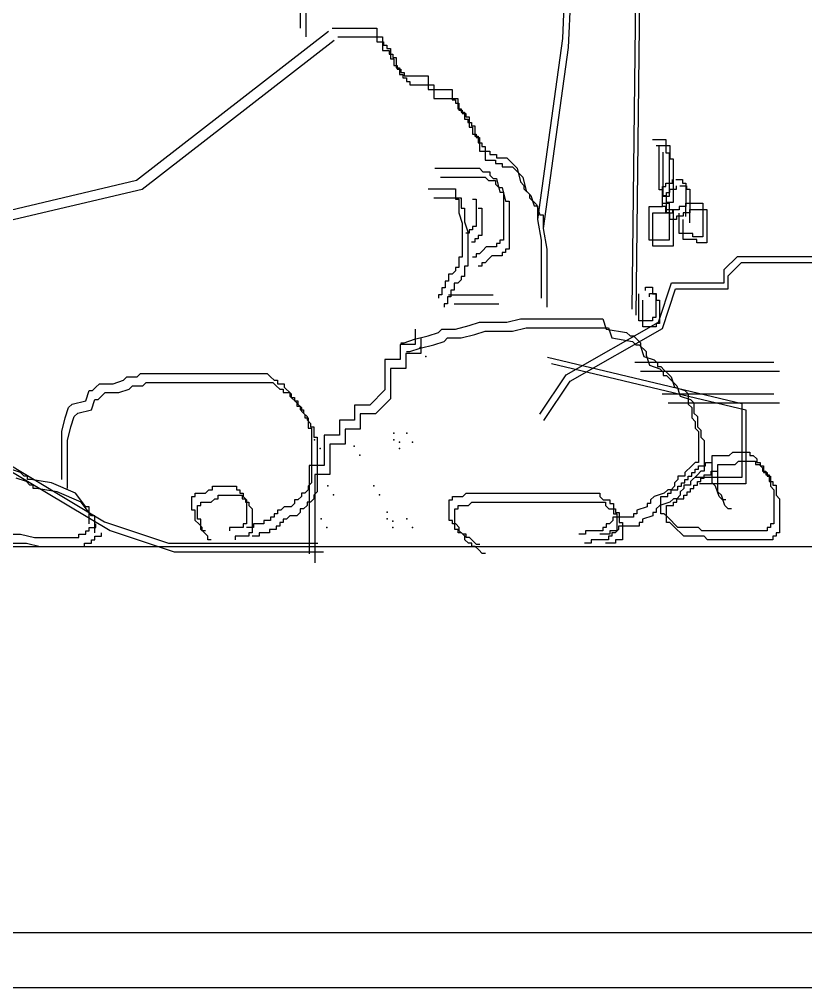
# Model space of a CAD drawing. Extents: x -74236 to 286982, y -14633 to 132816.
# Drawn here: x 107339.2 to 107481.7, y 123615.9 to 123791.5 of the extents above; entities that cross this region are included whole.
import ezdxf

# ---------------------------------------------------------------- set-up
doc = ezdxf.new("R2010")
doc.units = 0
doc.header["$LTSCALE"] = 10
doc.header["$MEASUREMENT"] = 0
doc.header["$PDSIZE"] = 5
for name, color, linetype in [('1活动家具', 4, 'Continuous'), ('4', 4, 'Continuous'), ('LAYER3', 4, 'Continuous')]:
    doc.layers.add(name, color=color, linetype=linetype)

# ---------------------------------------------------------------- blocks, each defined once
blk = doc.blocks.new('A$C55EB76FB')
at = {"layer": 'LAYER3', "color": 8}
for p, q in [((43.39, 39.65), (44.56, 137.68)), ((44.11, 38.52), (45.28, 136.55)), ((47.06, 70.42), (49.5, 70.42)), ((49.5, 70.42), (49.5, 67.99)), ((47.77, 69.3), (50.21, 69.3)), ((48.28, 61.28), (48.28, 69.2)), ((50.21, 69.3), (50.21, 66.86)), ((48.99, 60.16), (48.99, 68.08)), ((49.5, 67.99), (50.11, 67.99)), ((50.11, 67.99), (50.11, 60.07)), ((50.21, 66.86), (50.82, 66.86)), ((50.82, 66.86), (50.82, 58.94)), ((48.89, 58.24), (48.89, 61.89)), ((48.89, 61.89), (49.5, 61.89)), ((49.5, 61.89), (49.5, 62.5)), ((49.5, 62.5), (50.71, 62.5)), ((50.71, 62.5), (50.71, 63.11)), ((51.32, 63.11), (52.54, 63.11)), ((51.43, 61.38), (51.43, 61.99)), ((52.04, 61.99), (53.26, 61.99)), ((52.54, 63.11), (52.54, 62.5)), ((52.54, 62.5), (53.15, 62.5)), ((53.15, 62.5), (53.15, 58.24)), ((53.26, 61.99), (53.26, 61.38)), ((48.89, 61.28), (48.28, 61.28)), ((48.89, 60.07), (48.89, 61.28)), ((50.11, 60.07), (48.89, 60.07)), ((49.6, 60.16), (48.99, 60.16)), ((49.6, 57.11), (49.6, 60.77)), ((49.6, 60.77), (50.21, 60.77)), ((49.6, 58.94), (49.6, 60.16)), ((50.21, 60.77), (50.21, 61.38)), ((50.21, 61.38), (51.43, 61.38)), ((53.26, 61.38), (53.87, 61.38)), ((53.87, 61.38), (53.87, 57.11)), ((46.45, 57.02), (46.45, 58.24)), ((46.45, 58.24), (48.89, 58.24)), ((48.89, 58.24), (48.89, 58.85)), ((48.89, 58.85), (50.11, 58.85)), ((49.5, 58.24), (48.89, 58.24)), ((49.5, 57.02), (49.5, 58.24)), ((50.82, 58.94), (49.6, 58.94)), ((50.11, 58.85), (50.11, 52.15)), ((53.15, 58.24), (51.93, 58.24)), ((51.93, 58.24), (51.93, 57.63)), ((53.15, 56.41), (53.15, 58.85)), ((53.15, 58.85), (56.2, 58.85)), ((56.2, 58.85), (56.2, 52.76)), ((46.45, 52.15), (46.45, 57.63)), ((47.16, 55.9), (47.16, 57.11)), ((47.16, 57.11), (49.6, 57.11)), ((47.16, 51.02), (47.16, 56.5)), ((50.71, 57.02), (49.5, 57.02)), ((49.6, 57.11), (49.6, 57.72)), ((49.6, 57.72), (50.82, 57.72)), ((50.21, 57.11), (49.6, 57.11)), ((50.21, 55.9), (50.21, 57.11)), ((51.93, 57.63), (50.71, 57.63)), ((50.71, 57.63), (50.71, 57.02)), ((50.82, 57.72), (50.82, 51.02)), ((52.65, 56.5), (51.43, 56.5)), ((51.43, 56.5), (51.43, 55.9)), ((51.93, 53.37), (51.93, 57.02)), ((53.87, 57.11), (52.65, 57.11)), ((52.65, 57.11), (52.65, 56.5)), ((53.87, 55.29), (53.87, 57.72)), ((53.87, 57.72), (56.92, 57.72)), ((56.92, 57.72), (56.92, 51.63)), ((51.43, 55.9), (50.21, 55.9)), ((52.65, 52.24), (52.65, 55.9)), ((54.37, 53.37), (51.93, 53.37)), ((54.37, 52.76), (54.37, 53.37)), ((56.2, 52.76), (54.37, 52.76)), ((50.11, 52.15), (46.45, 52.15)), ((50.82, 51.02), (47.16, 51.02)), ((55.09, 52.24), (52.65, 52.24)), ((55.09, 51.63), (55.09, 52.24)), ((56.92, 51.63), (55.09, 51.63)), ((60.1, 46.81), (62.49, 49.19)), ((62.49, 49.19), (105.46, 49.19)), ((60.82, 45.68), (63.21, 48.07)), ((63.21, 48.07), (106.18, 48.07)), ((60.1, 44.42), (60.1, 46.81)), ((60.82, 43.29), (60.82, 45.68)), ((48.17, 37.26), (50.55, 44.42)), ((50.55, 44.42), (60.1, 44.42)), ((44.62, 37.53), (44.62, 42.4)), ((45.84, 43.01), (45.84, 43.62)), ((45.84, 43.62), (47.06, 43.62)), ((46.55, 41.88), (46.55, 42.49)), ((46.55, 42.49), (47.77, 42.49)), ((47.06, 43.62), (47.06, 42.4)), ((47.06, 42.4), (47.67, 42.4)), ((47.67, 42.4), (47.67, 38.14)), ((47.77, 42.49), (47.77, 41.28)), ((48.88, 36.14), (51.27, 43.29)), ((51.27, 43.29), (60.82, 43.29)), ((45.34, 36.4), (45.34, 41.28)), ((47.77, 41.28), (48.38, 41.28)), ((48.38, 41.28), (48.38, 37.01)), ((31.45, 27.72), (48.17, 37.26)), ((47.06, 37.53), (44.62, 37.53)), ((47.06, 38.14), (47.06, 37.53)), ((47.67, 38.14), (47.06, 38.14)), ((47.77, 37.01), (47.77, 36.4)), ((48.38, 37.01), (47.77, 37.01)), ((32.17, 26.59), (48.88, 36.14)), ((47.77, 36.4), (45.34, 36.4)), ((28.03, 30.9), (63.29, 22.51)), ((28.75, 29.78), (64, 21.39)), ((26.68, 20.56), (31.45, 27.72)), ((27.4, 19.44), (32.17, 26.59)), ((63.29, 22.51), (63.29, 9.09)), ((64, 21.39), (64, 7.96)), ((63.29, 9.09), (54.89, 9.09)), ((64, 7.96), (55.61, 7.96))]:
    blk.add_line(p, q, dxfattribs=at)
blk = doc.blocks.new('dsfgdgf')
at = {"layer": '4', "ltscale": 20}
for points in [[(106190.1, 122712.88), (106990.1, 122712.88), (106990.1, 123412.88), (106190.1, 123412.88)], [(106200.1, 122722.88), (106980.1, 122722.88), (106980.1, 123402.88), (106200.1, 123402.88)], [(106270.1, 122792.88), (106910.1, 122792.88), (106910.1, 123332.88), (106270.1, 123332.88)]]:
    blk.add_lwpolyline(points, close=True, dxfattribs=at)
at = {"layer": 'LAYER3'}
for p, q in [((106763.35, 122939.8), (106760.89, 122885.03)), ((106764.38, 122938.18), (106761.92, 122883.41)), ((106713.34, 122914.43), (106713.34, 122886.92)), ((106714.37, 122912.81), (106714.37, 122885.3)), ((106718.48, 122886.3), (106683.67, 122859.24)), ((106760.89, 122885.03), (106756.39, 122852.18)), ((106719.52, 122884.68), (106684.7, 122857.62)), ((106761.92, 122883.41), (106757.42, 122850.56)), ((106683.67, 122859.24), (106650.79, 122851.51)), ((106684.7, 122857.62), (106651.83, 122849.89)), ((106734.2, 122832.29), (106734.2, 122829.54)), ((106735.23, 122830.67), (106735.23, 122827.92)), ((106734.2, 122829.54), (106731.45, 122829.54)), ((106731.45, 122829.54), (106731.45, 122826.79)), ((106735.23, 122827.92), (106732.48, 122827.92)), ((106732.48, 122827.92), (106732.48, 122825.17)), ((106731.45, 122826.79), (106728.7, 122826.79)), ((106728.7, 122826.79), (106728.7, 122821.29)), ((106732.48, 122825.17), (106729.73, 122825.17)), ((106729.73, 122825.17), (106729.73, 122819.68)), ((106774.03, 122826.32), (106799.21, 122826.32)), ((106775.06, 122824.7), (106800.24, 122824.7)), ((106728.7, 122821.29), (106725.95, 122818.55)), ((106778.99, 122820.56), (106799.21, 122820.56)), ((106725.95, 122818.55), (106723.2, 122818.55)), ((106723.2, 122818.55), (106723.2, 122815.8)), ((106729.73, 122819.68), (106726.98, 122816.93)), ((106780.03, 122818.94), (106800.24, 122818.94)), ((106726.98, 122816.93), (106724.23, 122816.93)), ((106724.23, 122816.93), (106724.23, 122814.18)), ((106723.2, 122815.8), (106720.45, 122815.8)), ((106720.45, 122815.8), (106720.45, 122813.05)), ((106717.7, 122813.05), (106717.7, 122807.55)), ((106720.45, 122813.05), (106717.7, 122813.05)), ((106724.23, 122814.18), (106721.48, 122814.18)), ((106721.48, 122814.18), (106721.48, 122811.43)), ((106718.73, 122811.43), (106718.73, 122805.93)), ((106721.48, 122811.43), (106718.73, 122811.43)), ((106658.53, 122808.98), (106677.87, 122797.39)), ((106659.56, 122807.36), (106678.9, 122795.77)), ((106717.7, 122807.55), (106714.95, 122807.55)), ((106714.95, 122807.55), (106714.95, 122791.57)), ((106718.73, 122805.93), (106715.98, 122805.93)), ((106715.98, 122805.93), (106715.98, 122789.95)), ((106677.87, 122797.39), (106689.47, 122793.52)), ((106678.9, 122795.77), (106690.51, 122791.9)), ((106689.47, 122793.52), (106716.55, 122793.52)), ((106690.51, 122791.9), (106717.58, 122791.9))]:
    blk.add_line(p, q, dxfattribs=at)
for points in [[(106719.15, 122886.92), (106727.22, 122886.92), (106727.22, 122884.44), (106728.46, 122884.44), (106728.46, 122883.82), (106729.08, 122883.82), (106729.08, 122883.2), (106729.7, 122883.2), (106729.7, 122881.34), (106730.32, 122881.34), (106730.32, 122880.1), (106730.94, 122880.1), (106730.94, 122879.48), (106731.56, 122879.48), (106731.56, 122878.86), (106732.18, 122878.86), (106732.18, 122878.24), (106736.53, 122878.24), (106736.53, 122875.75), (106740.87, 122875.75), (106740.87, 122873.89), (106741.49, 122873.89), (106741.49, 122873.27), (106742.11, 122873.27), (106742.11, 122872.03), (106742.73, 122872.03), (106742.73, 122871.41), (106743.35, 122871.41), (106743.35, 122870.79), (106743.97, 122870.79), (106743.97, 122868.93), (106744.59, 122868.93), (106744.59, 122867.69), (106745.22, 122867.69), (106745.22, 122867.07), (106745.84, 122867.07), (106745.84, 122864.59), (106747.7, 122864.59), (106747.7, 122863.97), (106748.94, 122863.97), (106748.94, 122863.35), (106750.8, 122863.35), (106752.66, 122861.49), (106753.28, 122859.01), (106753.9, 122858.39), (106753.9, 122857.77), (106755.15, 122856.52), (106755.77, 122854.66), (106756.39, 122854.66), (106756.39, 122852.18), (106757.01, 122848.46), (106757.01, 122837.92)], [(106720.18, 122885.3), (106728.25, 122885.3), (106728.25, 122882.82), (106729.49, 122882.82), (106729.49, 122882.2), (106730.11, 122882.2), (106730.11, 122881.58), (106730.73, 122881.58), (106730.73, 122879.72), (106731.35, 122879.72), (106731.35, 122878.48), (106731.97, 122878.48), (106731.97, 122877.86), (106732.59, 122877.86), (106732.59, 122877.24), (106733.21, 122877.24), (106733.21, 122876.62), (106737.56, 122876.62), (106737.56, 122874.13), (106741.9, 122874.13), (106741.9, 122872.27), (106742.52, 122872.27), (106742.52, 122871.65), (106743.14, 122871.65), (106743.14, 122870.41), (106743.76, 122870.41), (106743.76, 122869.79), (106744.38, 122869.79), (106744.38, 122869.17), (106745.01, 122869.17), (106745.01, 122867.31), (106745.63, 122867.31), (106745.63, 122866.07), (106746.25, 122866.07), (106746.25, 122865.45), (106746.87, 122865.45), (106746.87, 122862.97), (106748.73, 122862.97), (106748.73, 122862.35), (106749.97, 122862.35), (106749.97, 122861.73), (106751.83, 122861.73), (106753.69, 122859.87), (106754.32, 122857.39), (106754.94, 122856.77), (106754.94, 122856.15), (106756.18, 122854.91), (106756.8, 122853.04), (106757.42, 122853.04), (106757.42, 122850.56), (106758.04, 122846.84), (106758.04, 122836.3)], [(106737.77, 122861.49), (106745.84, 122861.49), (106746.46, 122860.87), (106747.7, 122860.87), (106747.7, 122860.25), (106748.32, 122859.63), (106748.94, 122859.63), (106749.56, 122857.14), (106750.18, 122857.14), (106750.18, 122848.46), (106749.56, 122848.46), (106749.56, 122847.84), (106748.94, 122847.84), (106748.94, 122847.22), (106747.08, 122847.22), (106746.46, 122846.6), (106745.84, 122845.98), (106745.22, 122845.98), (106745.22, 122845.36), (106744.59, 122845.36)], [(106738.8, 122859.87), (106746.87, 122859.87), (106747.49, 122859.25), (106748.73, 122859.25), (106748.73, 122858.63), (106749.35, 122858.01), (106749.97, 122858.01), (106750.59, 122855.53), (106751.21, 122855.53), (106751.21, 122846.84), (106750.59, 122846.84), (106750.59, 122846.22), (106749.97, 122846.22), (106749.97, 122845.6), (106748.11, 122845.6), (106747.49, 122844.98), (106746.87, 122844.36), (106746.25, 122844.36), (106746.25, 122843.74), (106745.63, 122843.74)], [(106736.53, 122857.77), (106741.49, 122857.77), (106741.49, 122855.9), (106742.11, 122855.9), (106742.11, 122853.42), (106742.73, 122851.56), (106742.73, 122845.36), (106742.11, 122845.36), (106742.11, 122843.5), (106741.49, 122843.5), (106741.49, 122842.88), (106740.87, 122842.26), (106740.25, 122842.26), (106740.25, 122841.02), (106739.63, 122841.02), (106739.63, 122839.78), (106739.01, 122839.78), (106739.01, 122838.54), (106738.39, 122838.54), (106738.39, 122837.92)], [(106737.56, 122856.15), (106742.52, 122856.15), (106742.52, 122854.28), (106743.14, 122854.28), (106743.14, 122851.8), (106743.76, 122849.94), (106743.76, 122843.74), (106743.14, 122843.74), (106743.14, 122841.88), (106742.52, 122841.88), (106742.52, 122841.26), (106741.9, 122840.64), (106741.28, 122840.64), (106741.28, 122839.4), (106740.66, 122839.4), (106740.66, 122838.16), (106740.04, 122838.16), (106740.04, 122836.92), (106739.42, 122836.92), (106739.42, 122836.3)], [(106744.59, 122855.9), (106745.22, 122855.9), (106745.22, 122850.94), (106744.59, 122850.94), (106744.59, 122850.32), (106743.97, 122850.32), (106743.97, 122849.7), (106743.35, 122849.7)], [(106745.63, 122854.28), (106746.25, 122854.28), (106746.25, 122849.32), (106745.63, 122849.32), (106745.63, 122848.7), (106745.01, 122848.7), (106745.01, 122848.08), (106744.38, 122848.08)], [(106740.25, 122838.54), (106748.32, 122838.54)], [(106741.28, 122836.92), (106749.35, 122836.92)], [(106731.56, 122829.85), (106732.18, 122829.85), (106734.04, 122830.47), (106736.53, 122831.09), (106738.39, 122831.71), (106739.01, 122832.33), (106741.49, 122832.33), (106743.97, 122832.95), (106745.84, 122833.57), (106750.8, 122833.57), (106753.28, 122834.19), (106768.18, 122834.19), (106768.8, 122832.33), (106772.52, 122831.71), (106773.15, 122831.09), (106773.77, 122831.09), (106775.01, 122829.85), (106775.01, 122829.23), (106775.63, 122827.37), (106777.49, 122826.75), (106778.11, 122826.13), (106778.11, 122825.51), (106778.73, 122825.51), (106779.35, 122824.89), (106779.97, 122824.27), (106780.59, 122823.65), (106781.21, 122821.79), (106783.08, 122821.17), (106783.7, 122820.55), (106783.7, 122818.69), (106784.32, 122818.07), (106784.32, 122816.21), (106784.94, 122815.58), (106784.94, 122814.34), (106785.56, 122813.72), (106785.56, 122808.14), (106784.94, 122808.14), (106784.32, 122807.52), (106783.08, 122806.28), (106783.08, 122805.66), (106781.83, 122805.66), (106781.83, 122805.04), (106781.21, 122804.42), (106781.21, 122803.8), (106780.59, 122803.18), (106779.97, 122803.18), (106779.35, 122802.56), (106777.49, 122801.94), (106776.87, 122801.32), (106776.87, 122800.7), (106776.25, 122800.7), (106776.25, 122800.08), (106774.39, 122799.46), (106774.39, 122798.84), (106773.77, 122798.84), (106773.77, 122798.22), (106770.04, 122798.22), (106770.04, 122797.6), (106769.42, 122796.98), (106768.8, 122796.98), (106768.8, 122796.36), (106768.18, 122796.36), (106768.18, 122795.74), (106765.08, 122795.74), (106765.08, 122795.12), (106763.84, 122795.12)], [(106732.59, 122828.23), (106733.21, 122828.23), (106735.07, 122828.85), (106737.56, 122829.47), (106739.42, 122830.09), (106740.04, 122830.71), (106742.52, 122830.71), (106745.01, 122831.33), (106746.87, 122831.95), (106751.83, 122831.95), (106754.32, 122832.57), (106769.21, 122832.57), (106769.83, 122830.71), (106773.56, 122830.09), (106774.18, 122829.47), (106774.8, 122829.47), (106776.04, 122828.23), (106776.04, 122827.61), (106776.66, 122825.75), (106778.52, 122825.13), (106779.14, 122824.51), (106779.14, 122823.89), (106779.76, 122823.89), (106780.38, 122823.27), (106781, 122822.65), (106781.62, 122822.03), (106782.25, 122820.17), (106784.11, 122819.55), (106784.73, 122818.93), (106784.73, 122817.07), (106785.35, 122816.45), (106785.35, 122814.59), (106785.97, 122813.97), (106785.97, 122812.73), (106786.59, 122812.1), (106786.59, 122806.52), (106785.97, 122806.52), (106785.35, 122805.9), (106784.11, 122804.66), (106784.11, 122804.04), (106782.87, 122804.04), (106782.87, 122803.42), (106782.25, 122802.8), (106782.25, 122802.18), (106781.62, 122801.56), (106781, 122801.56), (106780.38, 122800.94), (106778.52, 122800.32), (106777.9, 122799.7), (106777.9, 122799.08), (106777.28, 122799.08), (106777.28, 122798.46), (106775.42, 122797.84), (106775.42, 122797.22), (106774.8, 122797.22), (106774.8, 122796.6), (106771.07, 122796.6), (106771.07, 122795.98), (106770.45, 122795.36), (106769.83, 122795.36), (106769.83, 122794.74), (106769.21, 122794.74), (106769.21, 122794.12), (106766.11, 122794.12), (106766.11, 122793.5), (106764.87, 122793.5)], [(106670.12, 122805.04), (106670.12, 122813.72), (106670.74, 122816.21), (106671.36, 122818.07), (106671.98, 122818.69), (106674.46, 122819.31), (106675.08, 122821.17), (106675.7, 122821.17), (106676.32, 122821.79), (106676.94, 122822.41), (106679.43, 122822.41), (106681.29, 122823.03), (106681.91, 122823.65), (106683.77, 122823.65), (106684.39, 122824.27), (106707.36, 122824.27), (106707.98, 122823.65), (106708.6, 122823.03), (106709.22, 122823.03), (106709.22, 122822.41), (106710.46, 122822.41), (106710.46, 122821.79), (106711.7, 122820.55), (106711.7, 122819.93), (106712.32, 122819.93), (106712.32, 122819.31), (106712.94, 122819.31), (106712.94, 122818.69), (106713.56, 122818.07), (106713.56, 122817.45), (106714.18, 122816.83), (106714.18, 122816.21), (106714.8, 122816.21), (106714.8, 122814.34), (106715.42, 122814.34), (106715.42, 122804.42), (106714.8, 122803.8), (106714.8, 122803.18), (106714.18, 122802.56), (106713.56, 122802.56), (106713.56, 122801.94), (106712.94, 122801.32), (106712.32, 122801.32), (106712.32, 122800.7), (106711.7, 122800.08), (106710.46, 122800.08), (106709.84, 122799.46), (106709.22, 122799.46), (106709.22, 122798.84), (106708.6, 122798.84), (106708.6, 122798.22), (106707.98, 122798.22), (106707.98, 122797.6), (106706.73, 122797.6), (106706.73, 122796.98), (106704.87, 122796.98), (106704.87, 122796.36), (106703.63, 122796.36)], [(106671.15, 122803.42), (106671.15, 122812.1), (106671.77, 122814.59), (106672.39, 122816.45), (106673.01, 122817.07), (106675.49, 122817.69), (106676.11, 122819.55), (106676.73, 122819.55), (106677.35, 122820.17), (106677.97, 122820.79), (106680.46, 122820.79), (106682.32, 122821.41), (106682.94, 122822.03), (106684.8, 122822.03), (106685.42, 122822.65), (106708.39, 122822.65), (106709.01, 122822.03), (106709.63, 122821.41), (106710.25, 122821.41), (106710.25, 122820.79), (106711.49, 122820.79), (106711.49, 122820.17), (106712.73, 122818.93), (106712.73, 122818.31), (106713.35, 122818.31), (106713.35, 122817.69), (106713.97, 122817.69), (106713.97, 122817.07), (106714.59, 122816.45), (106714.59, 122815.83), (106715.21, 122815.21), (106715.21, 122814.59), (106715.83, 122814.59), (106715.83, 122812.73), (106716.45, 122812.73), (106716.45, 122802.8), (106715.83, 122802.18), (106715.83, 122801.56), (106715.21, 122800.94), (106714.59, 122800.94), (106714.59, 122800.32), (106713.97, 122799.7), (106713.35, 122799.7), (106713.35, 122799.08), (106712.73, 122798.46), (106711.49, 122798.46), (106710.87, 122797.84), (106710.25, 122797.84), (106710.25, 122797.22), (106709.63, 122797.22), (106709.63, 122796.6), (106709.01, 122796.6), (106709.01, 122795.98), (106707.77, 122795.98), (106707.77, 122795.36), (106705.9, 122795.36), (106705.9, 122794.74), (106704.66, 122794.74)], [(106790.52, 122801.32), (106789.9, 122801.32), (106789.28, 122801.94), (106788.66, 122803.8), (106788.04, 122804.42), (106788.04, 122809.38), (106791.14, 122809.38), (106791.77, 122810), (106794.87, 122810), (106794.87, 122809.38), (106795.49, 122809.38), (106796.11, 122808.76), (106796.11, 122808.14), (106796.73, 122808.14), (106796.73, 122807.52), (106797.35, 122807.52), (106797.35, 122806.28), (106797.97, 122806.28), (106797.97, 122805.66), (106798.59, 122805.66), (106798.59, 122803.8), (106799.21, 122803.18), (106799.21, 122796.98), (106798.59, 122796.98), (106798.59, 122796.36), (106797.97, 122796.36), (106797.97, 122795.74), (106786.18, 122795.74), (106785.56, 122796.36), (106781.83, 122796.36), (106779.97, 122798.22), (106779.35, 122798.84), (106778.73, 122798.84), (106778.73, 122801.94), (106779.97, 122801.94), (106779.97, 122802.56), (106780.59, 122802.56), (106780.59, 122803.18), (106781.83, 122803.18), (106781.83, 122803.8), (106782.46, 122803.8), (106782.46, 122804.42), (106783.08, 122804.42), (106783.08, 122805.04), (106783.7, 122805.04), (106783.7, 122805.66), (106784.32, 122805.66), (106784.32, 122806.28), (106784.94, 122806.28), (106784.94, 122806.9), (106785.56, 122806.9), (106785.56, 122807.52), (106786.8, 122807.52), (106786.8, 122808.14), (106788.04, 122808.14)], [(106791.56, 122799.7), (106790.93, 122799.7), (106790.31, 122800.32), (106789.69, 122802.18), (106789.07, 122802.8), (106789.07, 122807.76), (106792.18, 122807.76), (106792.8, 122808.38), (106795.9, 122808.38), (106795.9, 122807.76), (106796.52, 122807.76), (106797.14, 122807.14), (106797.14, 122806.52), (106797.76, 122806.52), (106797.76, 122805.9), (106798.38, 122805.9), (106798.38, 122804.66), (106799, 122804.66), (106799, 122804.04), (106799.62, 122804.04), (106799.62, 122802.18), (106800.24, 122801.56), (106800.24, 122795.36), (106799.62, 122795.36), (106799.62, 122794.74), (106799, 122794.74), (106799, 122794.12), (106787.21, 122794.12), (106786.59, 122794.74), (106782.87, 122794.74), (106781, 122796.6), (106780.38, 122797.22), (106779.76, 122797.22), (106779.76, 122800.32), (106781, 122800.32), (106781, 122800.94), (106781.62, 122800.94), (106781.62, 122801.56), (106782.87, 122801.56), (106782.87, 122802.18), (106783.49, 122802.18), (106783.49, 122802.8), (106784.11, 122802.8), (106784.11, 122803.42), (106784.73, 122803.42), (106784.73, 122804.04), (106785.35, 122804.04), (106785.35, 122804.66), (106785.97, 122804.66), (106785.97, 122805.28), (106786.59, 122805.28), (106786.59, 122805.9), (106787.83, 122805.9), (106787.83, 122806.52), (106789.07, 122806.52)], [(106675.08, 122796.98), (106675.08, 122800.08), (106674.46, 122800.08), (106672.6, 122802.56), (106668.25, 122804.42), (106664.53, 122805.04), (106663.91, 122805.04), (106663.91, 122805.66), (106663.29, 122805.66), (106662.67, 122806.28), (106660.81, 122806.9)], [(106660.18, 122795.12), (106662.67, 122795.12), (106665.15, 122794.49), (106673.22, 122794.49), (106673.22, 122795.12), (106674.46, 122795.12), (106674.46, 122795.74), (106675.08, 122795.74), (106675.08, 122796.36), (106676.32, 122796.36), (106676.32, 122796.98)], [(106676.11, 122795.36), (106676.11, 122798.46), (106675.49, 122798.46), (106673.63, 122800.94), (106669.28, 122802.8), (106665.56, 122803.42), (106664.94, 122803.42), (106664.94, 122804.04), (106664.32, 122804.04), (106663.7, 122804.66), (106661.84, 122805.28)], [(106661.22, 122793.5), (106663.7, 122793.5), (106666.18, 122792.88), (106674.25, 122792.88), (106674.25, 122793.5), (106675.49, 122793.5), (106675.49, 122794.12), (106676.11, 122794.12), (106676.11, 122794.74), (106677.35, 122794.74), (106677.35, 122795.36)], [(106696.18, 122795.74), (106695.56, 122795.74), (106695.56, 122796.36), (106694.94, 122796.98), (106694.32, 122797.6), (106694.32, 122799.46), (106693.7, 122799.46), (106693.7, 122801.94), (106694.32, 122801.94), (106694.32, 122802.56), (106696.18, 122802.56), (106696.8, 122803.18), (106697.42, 122803.18), (106697.42, 122803.8), (106701.77, 122803.8), (106701.77, 122803.18), (106702.39, 122803.18), (106702.39, 122802.56), (106703.01, 122802.56), (106703.01, 122801.94), (106703.63, 122801.32), (106703.63, 122796.98), (106703.01, 122796.98), (106703.01, 122796.36), (106700.53, 122796.36), (106700.53, 122795.74)], [(106745.92, 122793.25), (106745.3, 122793.25), (106744.68, 122793.87), (106744.05, 122794.49), (106743.43, 122794.49), (106743.43, 122795.12), (106742.81, 122795.12), (106742.19, 122795.74), (106742.19, 122796.36), (106741.57, 122796.98), (106740.95, 122796.98), (106740.95, 122797.6), (106740.33, 122797.6), (106740.33, 122801.32), (106740.95, 122801.32), (106740.95, 122801.94), (106742.81, 122801.94), (106743.43, 122802.56), (106767.64, 122802.56), (106767.64, 122801.94), (106768.26, 122801.32), (106769.5, 122801.32), (106769.5, 122800.7), (106770.12, 122800.7), (106770.12, 122798.84), (106770.74, 122798.84), (106770.74, 122795.74), (106769.5, 122795.74), (106769.5, 122795.12), (106767.64, 122795.12)], [(106697.21, 122794.12), (106696.59, 122794.12), (106696.59, 122794.74), (106695.97, 122795.36), (106695.35, 122795.98), (106695.35, 122797.84), (106694.73, 122797.84), (106694.73, 122800.32), (106695.35, 122800.32), (106695.35, 122800.94), (106697.21, 122800.94), (106697.84, 122801.56), (106698.46, 122801.56), (106698.46, 122802.18), (106702.8, 122802.18), (106702.8, 122801.56), (106703.42, 122801.56), (106703.42, 122800.94), (106704.04, 122800.94), (106704.04, 122800.32), (106704.66, 122799.7), (106704.66, 122795.36), (106704.04, 122795.36), (106704.04, 122794.74), (106701.56, 122794.74), (106701.56, 122794.12)], [(106746.95, 122791.63), (106746.33, 122791.63), (106745.71, 122792.26), (106745.09, 122792.88), (106744.47, 122792.88), (106744.47, 122793.5), (106743.84, 122793.5), (106743.22, 122794.12), (106743.22, 122794.74), (106742.6, 122795.36), (106741.98, 122795.36), (106741.98, 122795.98), (106741.36, 122795.98), (106741.36, 122799.7), (106741.98, 122799.7), (106741.98, 122800.32), (106743.84, 122800.32), (106744.47, 122800.94), (106768.67, 122800.94), (106768.67, 122800.32), (106769.29, 122799.7), (106770.53, 122799.7), (106770.53, 122799.08), (106771.15, 122799.08), (106771.15, 122797.22), (106771.77, 122797.22), (106771.77, 122794.12), (106770.53, 122794.12), (106770.53, 122793.5), (106768.67, 122793.5)]]:
    blk.add_lwpolyline(points, dxfattribs=at)
for p in [(106735.07, 122828.97), (106736.1, 122827.35), (106730.29, 122813.45), (106732.68, 122813.45), (106715.96, 122812.26), (106730.29, 122812.26), (106731.33, 122811.83), (106733.72, 122811.83), (106716.99, 122810.64), (106723.13, 122811.06), (106724.16, 122809.44), (106731.33, 122810.64), (106718.35, 122803.9), (106726.71, 122803.9), (106719.38, 122802.28), (106727.74, 122802.28), (106729.1, 122799.13), (106717.16, 122797.93), (106729.1, 122797.93), (106730.13, 122797.51), (106732.68, 122797.93), (106718.19, 122796.31), (106730.13, 122796.31), (106733.72, 122796.31)]:
    blk.add_point(p, dxfattribs=at)
at = {"layer": '4'}
blk.add_blockref('A$C55EB76FB', (106730.13, 122796.31), dxfattribs=at)

msp = doc.modelspace()

# ---------------------------------------------------------------- block references
at = {"layer": '1活动家具', "color": 0}
msp.add_blockref('dsfgdgf', (676.73, 903.03), dxfattribs=at)

doc.saveas('drawing.dxf')
